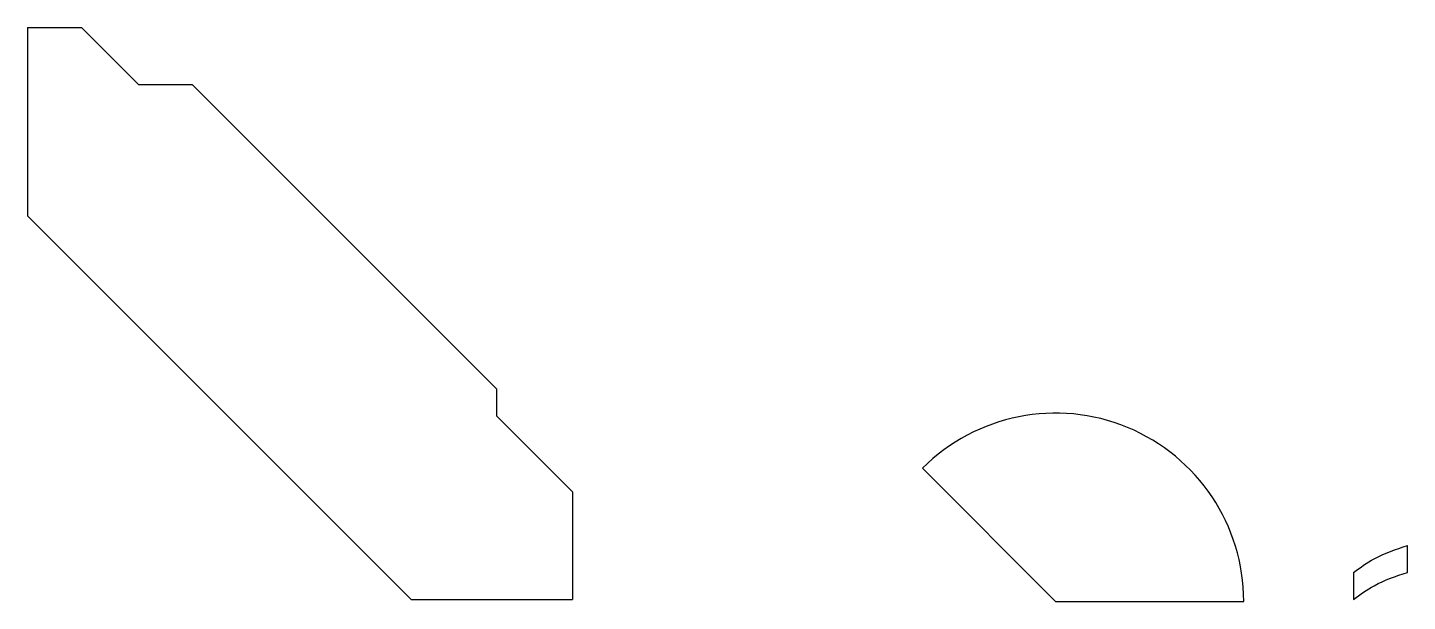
# Model space of a CAD drawing. Header units: centimetres. Extents: x 101.6 to 152.9, y 209.6 to 230.9.
import ezdxf

# ---------------------------------------------------------------- set-up
doc = ezdxf.new("R2010")
doc.units = ezdxf.units.CM
doc.layers.add('Piesa', color=251, linetype='Continuous')
doc.layers.add('Siguranta', color=209, linetype='Continuous')

msp = doc.modelspace()

# ---------------------------------------------------------------- linework, layer by layer
at = {"layer": 'Piesa'}
for p, q in [((101.604, 230.938), (103.604, 230.938)), ((101.604, 230.938), (101.604, 223.938)), ((103.604, 230.938), (105.725, 228.817)), ((105.725, 228.817), (107.725, 228.817)), ((107.725, 228.817), (119.039, 217.503)), ((101.604, 223.938), (115.868, 209.674)), ((119.039, 217.503), (119.039, 216.503)), ((119.039, 216.503), (121.868, 213.674)), ((134.881, 214.551), (139.831, 209.601)), ((121.868, 213.674), (121.868, 209.674)), ((115.868, 209.674), (121.868, 209.674)), ((139.831, 209.601), (146.831, 209.601))]:
    msp.add_line(p, q, dxfattribs=at)
msp.add_arc((139.831, 209.601), 7, 0, 135, dxfattribs=at)
at = {"layer": 'Siguranta'}
for p, q in [((152.918, 210.677), (152.918, 211.677)), ((150.918, 210.677), (150.918, 209.677))]:
    msp.add_line(p, q, dxfattribs=at)
for points in [[(150.918, 210.677), (151.678, 211.185), (152.918, 211.677)], [(150.918, 209.677), (151.678, 210.185), (152.918, 210.677)]]:
    msp.add_spline(points, degree=3, dxfattribs=at)

doc.saveas('drawing.dxf')
